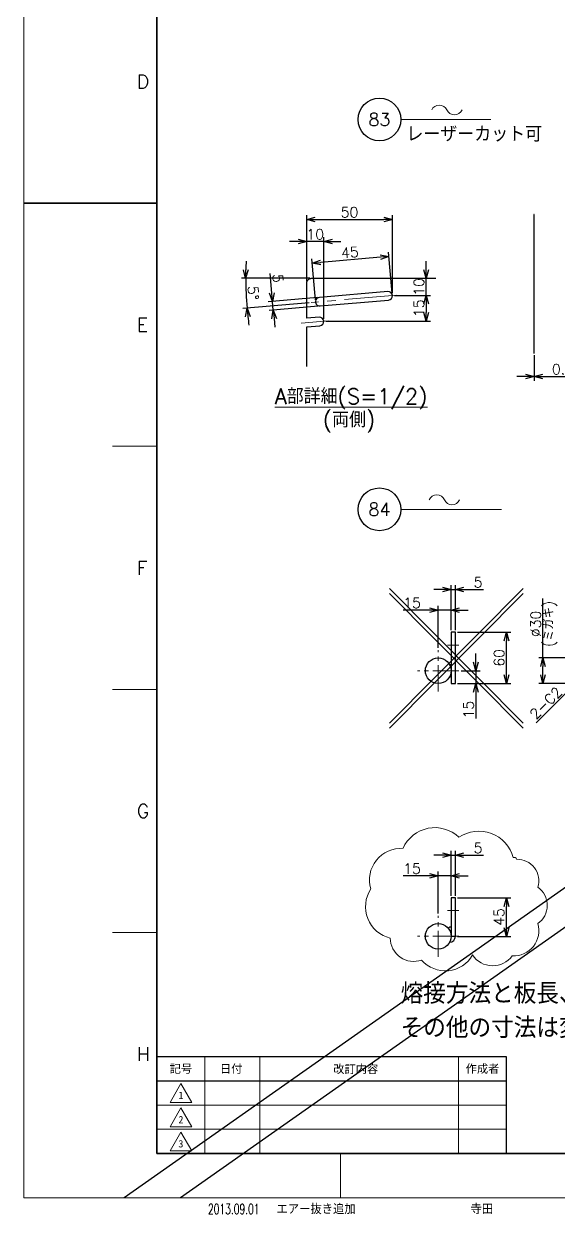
# Model space of a CAD drawing. Header units: millimetres. Extents: x 0 to 8235, y -19 to 2332.
# Drawn here: x 0 to 624, y -19 to 1371 of the extents above; entities that cross this region are included whole.
import ezdxf
from ezdxf import colors
from ezdxf.entities.mleader import LeaderData, LeaderLine
from ezdxf.enums import TextEntityAlignment as Align
from ezdxf.math import Vec2, Vec3
from ezdxf.xclip import XClip

# ---------------------------------------------------------------- set-up
doc = ezdxf.new("R2010")
doc.units = ezdxf.units.MM
doc.header["$LTSCALE"] = 1.6
doc.header["$XCLIPFRAME"] = 0
doc.header["$PDMODE"] = 99
doc.header["$PDSIZE"] = 1
doc.linetypes.add('CENTER2', pattern=[28.575, 19.05, -3.175, 3.175, -3.175])
for name, color, linetype, lineweight in [('02_SLIM', 4, 'Continuous', 13), ('05_CENTER', 4, 'CENTER2', 13), ('07_TEXT', 3, 'Continuous', 13), ('08_DIM', 3, 'Continuous', 13), ('90_FRAME', 5, 'Continuous', 35)]:
    doc.layers.add(name, color=color, linetype=linetype, lineweight=lineweight)
doc.layers.add('10_DRAFT', color=8, linetype='Continuous', lineweight=0, plot=False)
doc.layers.add('91_BLANK', color=5, linetype='Continuous', lineweight=0, plot=False)
doc.styles.add('KSS_TXT', font='txt.shx', dxfattribs={"bigfont": 'extfont2.shx'})
doc.styles.add('MS_G', font='MS Gothic.ttf')
doc.styles.get("Standard").update_dxf_attribs({"font": 'txt.shx', "bigfont": 'extfont2.shx'})
doc.styles.add('表題用', font='MS PGothic.ttf')
doc.dimstyles.new('KSS_DIM', dxfattribs={"dimscale": 4, "dimtxt": 3, "dimasz": 2.5, "dimexe": 1.25, "dimexo": 0.625, "dimtad": 1, "dimdsep": 46, "dimtxsty": 'KSS_TXT', "dimblk": 'OPEN30', "dimcen": 0, "dimazin": 2, "dimtfac": 0.75, "dimtmove": 0, "dimatfit": 3, "dimldrblk": 'OPEN30', "dimfxl": 1.25, "dimtolj": 1, "dimarcsym": 0})

# ---------------------------------------------------------------- blocks, each defined once
blk = doc.blocks.new('_Open30')
at = {"color": 0, "linetype": 'ByBlock', "lineweight": -2}
for p, q in [((-1, 0.27), (0, 0)), ((0, 0), (-1, -0.27)), ((0, 0), (-1, 0))]:
    blk.add_line(p, q, dxfattribs=at)
blk = doc.blocks.new('*D179')
at = {"layer": '08_DIM', "color": 0, "lineweight": -2, "transparency": 16777216}
for p, q in [((595.5, 984.2), (595.5, 954.3)), ((595.8, 984.2), (595.8, 954.3)), ((585.5, 959.3), (575.5, 959.3)), ((595.5, 959.3), (595.8, 959.3)), ((605.8, 959.3), (642.8, 959.3))]:
    blk.add_line(p, q, dxfattribs=at)
at = {"layer": 'Defpoints', "color": 0, "transparency": 16777216}
for p in [(595.5, 986.7), (595.8, 986.7), (595.8, 959.3)]:
    blk.add_point(p, dxfattribs=at)
at = {"layer": '08_DIM', "color": 0, "lineweight": -2, "transparency": 16777216, "xscale": 10, "yscale": 10, "zscale": 10}
blk.add_blockref('_Open30', (595.5, 959.3), dxfattribs=at)
at = {"layer": '08_DIM', "color": 0, "lineweight": -2, "transparency": 16777216, "xscale": 10, "yscale": 10, "zscale": 10, "rotation": 180}
blk.add_blockref('_Open30', (595.8, 959.3), dxfattribs=at)
at = {"layer": '08_DIM', "color": 0, "transparency": 16777216, "insert": (629.3, 967.8), "char_height": 12, "attachment_point": 5, "style": 'KSS_TXT'}
blk.add_mtext('\\A1;0.3', dxfattribs=at)
blk = doc.blocks.new('AM_BALLOON1')
at = {"transparency": 16777216}
blk.add_circle((0, 0), 5, dxfattribs=at)
blk.add_attdef('B_NUMBER', text='', height=3, dxfattribs=at).set_placement((0, 0), align=Align.MIDDLE_CENTER)
blk = doc.blocks.new('_OPEN')
at = {"color": 0, "linetype": 'ByBlock'}
for p, q in [((-1, 0.17), (0, 0)), ((0, 0), (-1, -0.17)), ((0, 0), (-1, 0))]:
    blk.add_line(p, q, dxfattribs=at)
blk = doc.blocks.new('p1ba05')
for centre, start, end in [((-2.95, 0.29), 24.2276, 155.5758), ((0, 1.62), 204.2276, 335.5758)]:
    blk.add_arc(centre, 1.62, start, end)
blk = doc.blocks.new('A$C729C2170')
at = {"color": 0}
for points in [[(-3, -23.37), (-3, -3, -0.414214), (0, 0), (1984, 0, -0.414214), (1987, -3), (1987, -23.37)], [(-3, -28.38), (4.73, -27.71, 1), (4.29, -22.73), (-3, -23.37)], [(1987, -28.38), (1987, -159, -0.414214), (1984, -162), (0, -162, -0.414214), (-3, -159), (-3, -28.38)]]:
    blk.add_lwpolyline(points, format="xyb", dxfattribs=at)
blk.add_lwpolyline([(4.88, -16.19), (44.73, -12.71, 1), (44.29, -7.73), (4.44, -11.21, 1)], format="xyb", close=True, dxfattribs=at)
at = {"layer": '05_CENTER'}
for p, q in [((49.46, -9.78), (-0.29, -14.14)), ((9.46, -24.78), (-6.27, -26.16))]:
    blk.add_line(p, q, dxfattribs=at)
blk = doc.blocks.new('*D203')
at = {"layer": '08_DIM', "color": 0, "lineweight": -2, "transparency": 16777216}
for p, q in [((330.2, 1070.5), (330.2, 1147.6)), ((340.2, 1142.6), (420.2, 1142.6)), ((430.2, 1056.5), (430.2, 1147.6))]:
    blk.add_line(p, q, dxfattribs=at)
at = {"layer": 'Defpoints', "color": 0, "transparency": 16777216}
for p in [(430.2, 1142.6), (330.2, 1068), (430.2, 1054)]:
    blk.add_point(p, dxfattribs=at)
at = {"layer": '08_DIM', "color": 0, "lineweight": -2, "transparency": 16777216, "xscale": 10, "yscale": 10, "zscale": 10, "rotation": 180}
blk.add_blockref('_Open30', (330.2, 1142.6), dxfattribs=at)
at = {"layer": '08_DIM', "color": 0, "lineweight": -2, "transparency": 16777216, "xscale": 10, "yscale": 10, "zscale": 10}
blk.add_blockref('_Open30', (430.2, 1142.6), dxfattribs=at)
at = {"layer": '08_DIM', "color": 0, "transparency": 16777216, "insert": (380.2, 1151.1), "char_height": 12, "attachment_point": 5, "style": 'KSS_TXT'}
blk.add_mtext('\\A1;50', dxfattribs=at)
blk = doc.blocks.new('*D204')
at = {"layer": '08_DIM', "color": 0, "lineweight": -2, "transparency": 16777216}
for p, q in [((469.6, 1084), (469.6, 1094)), ((457.5, 1074), (474.6, 1074)), ((469.6, 1054), (469.6, 1074)), ((432.7, 1054), (474.6, 1054)), ((469.6, 1044), (469.6, 1034))]:
    blk.add_line(p, q, dxfattribs=at)
at = {"layer": 'Defpoints', "color": 0, "transparency": 16777216}
for p in [(455, 1074), (469.6, 1074), (430.2, 1054)]:
    blk.add_point(p, dxfattribs=at)
at = {"layer": '08_DIM', "color": 0, "lineweight": -2, "transparency": 16777216, "xscale": 10, "yscale": 10, "zscale": 10}
for p, rotation in [((469.6, 1074), 270), ((469.6, 1054), 90)]:
    blk.add_blockref('_Open30', p, dxfattribs=dict(at, rotation=rotation))
at = {"layer": '08_DIM', "color": 0, "transparency": 16777216, "insert": (461.1, 1064), "char_height": 12, "attachment_point": 5, "rotation": 90, "style": 'KSS_TXT'}
blk.add_mtext('\\A1;10', dxfattribs=at)
blk = doc.blocks.new('*D205')
at = {"layer": '08_DIM', "color": 0, "lineweight": -2, "transparency": 16777216}
for p, q in [((320.2, 1116.9), (310.2, 1116.9)), ((330.2, 1070.5), (330.2, 1121.9)), ((350.2, 1116.9), (330.2, 1116.9)), ((350.2, 1026.5), (350.2, 1121.9)), ((360.2, 1116.9), (370.2, 1116.9))]:
    blk.add_line(p, q, dxfattribs=at)
at = {"layer": 'Defpoints', "color": 0, "transparency": 16777216}
for p in [(330.2, 1116.9), (330.2, 1068), (350.2, 1024)]:
    blk.add_point(p, dxfattribs=at)
at = {"layer": '08_DIM', "color": 0, "lineweight": -2, "transparency": 16777216, "xscale": 10, "yscale": 10, "zscale": 10}
blk.add_blockref('_Open30', (330.2, 1116.9), dxfattribs=at)
at = {"layer": '08_DIM', "color": 0, "lineweight": -2, "transparency": 16777216, "xscale": 10, "yscale": 10, "zscale": 10, "rotation": 180}
blk.add_blockref('_Open30', (350.2, 1116.9), dxfattribs=at)
at = {"layer": '08_DIM', "color": 0, "transparency": 16777216, "insert": (340.2, 1125.4), "char_height": 12, "attachment_point": 5, "style": 'KSS_TXT'}
blk.add_mtext('\\A1;10', dxfattribs=at)
blk = doc.blocks.new('*D201')
at = {"layer": '08_DIM', "color": 0, "lineweight": -2, "transparency": 16777216}
for p, q in [((416.2, 1098.7), (346.5, 1092.6)), ((429.9, 1056.5), (425.7, 1104.5)), ((340.3, 1048.7), (336.1, 1096.7))]:
    blk.add_line(p, q, dxfattribs=at)
at = {"layer": 'Defpoints', "color": 0, "transparency": 16777216}
for p in [(336.5, 1091.7), (340.5, 1046.2), (430.2, 1054)]:
    blk.add_point(p, dxfattribs=at)
at = {"layer": '08_DIM', "color": 0, "lineweight": -2, "transparency": 16777216, "xscale": 10, "yscale": 10, "zscale": 10}
for p, rotation in [((426.2, 1099.6), 4.999999999980249), ((336.5, 1091.7), 184.9999999999803)]:
    blk.add_blockref('_Open30', p, dxfattribs=dict(at, rotation=rotation))
at = {"layer": '08_DIM', "color": 0, "transparency": 16777216, "insert": (380.6, 1104.1), "char_height": 12, "attachment_point": 5, "rotation": 5, "style": 'KSS_TXT'}
blk.add_mtext('\\A1;45', dxfattribs=at)
blk = doc.blocks.new('*D202')
at = {"layer": '08_DIM', "color": 0, "lineweight": -2, "transparency": 16777216}
for p, q in [((432.7, 1054), (474.6, 1054)), ((469.6, 1044), (469.6, 1034)), ((352.7, 1024), (474.6, 1024))]:
    blk.add_line(p, q, dxfattribs=at)
at = {"layer": 'Defpoints', "color": 0, "transparency": 16777216}
for p in [(430.2, 1054), (350.2, 1024), (469.6, 1024)]:
    blk.add_point(p, dxfattribs=at)
at = {"layer": '08_DIM', "color": 0, "lineweight": -2, "transparency": 16777216, "xscale": 10, "yscale": 10, "zscale": 10}
for p, rotation in [((469.6, 1054), 90), ((469.6, 1024), 270)]:
    blk.add_blockref('_Open30', p, dxfattribs=dict(at, rotation=rotation))
at = {"layer": '08_DIM', "color": 0, "transparency": 16777216, "insert": (461.1, 1039), "char_height": 12, "attachment_point": 5, "rotation": 90, "style": 'KSS_TXT'}
blk.add_mtext('\\A1;15', dxfattribs=at)
blk = doc.blocks.new('*D206')
at = {"layer": '08_DIM', "color": 0, "lineweight": -2, "transparency": 16777216}
for p, q in [((289.4, 1056.8), (287.4, 1079.7)), ((342.6, 1051.4), (285.3, 1046.4)), ((291.2, 1036.8), (290.3, 1046.8)), ((343.4, 1041.4), (286.2, 1036.4)), ((292.1, 1026.9), (292.9, 1016.9))]:
    blk.add_line(p, q, dxfattribs=at)
at = {"layer": 'Defpoints', "color": 0, "transparency": 16777216}
for p in [(290.3, 1046.8), (345, 1051.6), (345.9, 1041.6)]:
    blk.add_point(p, dxfattribs=at)
at = {"layer": '08_DIM', "color": 0, "lineweight": -2, "transparency": 16777216, "xscale": 10, "yscale": 10, "zscale": 10}
for p, rotation in [((290.3, 1046.8), 275.0000000000816), ((291.2, 1036.8), 95.00000000008158)]:
    blk.add_blockref('_Open30', p, dxfattribs=dict(at, rotation=rotation))
at = {"layer": '08_DIM', "color": 0, "transparency": 16777216, "insert": (296.5, 1073.9), "char_height": 12, "attachment_point": 5, "rotation": 275, "style": 'KSS_TXT'}
blk.add_mtext('\\A1;5', dxfattribs=at)
blk = doc.blocks.new('*D207')
at = {"layer": '08_DIM', "color": 0, "lineweight": -2, "transparency": 16777216}
for p, q in [((333.7, 1074), (253.9, 1074)), ((333.1, 1045.5), (255.5, 1038.7))]:
    blk.add_line(p, q, dxfattribs=at)
for start, end in [(177.1338, 178.5669), (180, 185), (186.4331, 187.8662)]:
    blk.add_arc((658.8, 1074), 399.8, start, end, dxfattribs=at)
at = {"layer": 'Defpoints', "color": 0, "transparency": 16777216}
for p in [(336.2, 1074), (4304.2, 1074), (259.1, 1062.4), (335.6, 1045.7), (435.1, 1054.4)]:
    blk.add_point(p, dxfattribs=at)
at = {"layer": '08_DIM', "color": 0, "lineweight": -2, "transparency": 16777216, "xscale": 10, "yscale": 10, "zscale": 10}
for p, rotation in [((258.9, 1074), 269.2834554830511), ((260.5, 1039.2), 95.7165445169511)]:
    blk.add_blockref('_Open30', p, dxfattribs=dict(at, rotation=rotation))
at = {"layer": '08_DIM', "color": 0, "transparency": 16777216, "insert": (267.8, 1056.9), "char_height": 12, "attachment_point": 5, "rotation": 272.5, "style": 'KSS_TXT'}
blk.add_mtext('\\A1;5%%d', dxfattribs=at)
blk = doc.blocks.new('*D215')
at = {"layer": '08_DIM', "color": 0, "lineweight": -2, "transparency": 16777216}
for p, q in [((527.6, 625.6), (527.6, 635.6)), ((510.3, 615.6), (532.6, 615.6)), ((527.6, 615.6), (527.6, 600.6)), ((506.2, 600.6), (532.6, 600.6)), ((527.6, 590.6), (527.6, 559.6))]:
    blk.add_line(p, q, dxfattribs=at)
at = {"layer": 'Defpoints', "color": 0, "transparency": 16777216}
for p in [(507.8, 615.6), (503.7, 600.6), (527.6, 600.6)]:
    blk.add_point(p, dxfattribs=at)
at = {"layer": '08_DIM', "color": 0, "lineweight": -2, "transparency": 16777216, "xscale": 10, "yscale": 10, "zscale": 10}
for p, rotation in [((527.6, 615.6), 270), ((527.6, 600.6), 90)]:
    blk.add_blockref('_Open30', p, dxfattribs=dict(at, rotation=rotation))
at = {"layer": '08_DIM', "color": 0, "transparency": 16777216, "insert": (519.1, 570.1), "char_height": 12, "attachment_point": 5, "rotation": 90, "style": 'KSS_TXT'}
blk.add_mtext('\\A1;15', dxfattribs=at)
blk = doc.blocks.new('*D216')
at = {"layer": '08_DIM', "color": 0, "lineweight": -2, "transparency": 16777216}
for p, q in [((506.2, 660.6), (568.3, 660.6)), ((563.3, 610.6), (563.3, 650.6)), ((506.2, 600.6), (568.3, 600.6))]:
    blk.add_line(p, q, dxfattribs=at)
at = {"layer": 'Defpoints', "color": 0, "transparency": 16777216}
for p in [(503.7, 660.6), (563.3, 660.6), (503.7, 600.6)]:
    blk.add_point(p, dxfattribs=at)
at = {"layer": '08_DIM', "color": 0, "lineweight": -2, "transparency": 16777216, "xscale": 10, "yscale": 10, "zscale": 10}
for p, rotation in [((563.3, 660.6), 90), ((563.3, 600.6), 270)]:
    blk.add_blockref('_Open30', p, dxfattribs=dict(at, rotation=rotation))
at = {"layer": '08_DIM', "color": 0, "transparency": 16777216, "insert": (554.8, 630.6), "char_height": 12, "attachment_point": 5, "rotation": 90, "style": 'KSS_TXT'}
blk.add_mtext('\\A1;60', dxfattribs=at)
blk = doc.blocks.new('*D217')
at = {"layer": '08_DIM', "color": 0, "lineweight": -2, "transparency": 16777216}
for p, q in [((606, 630.6), (606, 699.8)), ((643.5, 630.6), (601, 630.6)), ((606, 610.6), (606, 620.6)), ((643.5, 600.6), (601, 600.6))]:
    blk.add_line(p, q, dxfattribs=at)
at = {"layer": 'Defpoints', "color": 0, "transparency": 16777216}
for p in [(606, 630.6), (646, 630.6), (646, 600.6)]:
    blk.add_point(p, dxfattribs=at)
at = {"layer": '08_DIM', "color": 0, "lineweight": -2, "transparency": 16777216, "xscale": 10, "yscale": 10, "zscale": 10}
for p, rotation in [((606, 630.6), 90), ((606, 600.6), 270)]:
    blk.add_blockref('_Open30', p, dxfattribs=dict(at, rotation=rotation))
at = {"layer": '08_DIM', "color": 0, "transparency": 16777216, "char_height": 12, "attachment_point": 5, "rotation": 90, "style": 'KSS_TXT'}
for s, insert in [('\\A1;\\A1;%%c30', (597.5, 670.2)), ('\\A1;(ミガキ)', (614.5, 670.2))]:
    blk.add_mtext(s, dxfattribs=dict(at, insert=insert))
blk = doc.blocks.new('*D218')
at = {"layer": '08_DIM', "color": 0, "lineweight": -2, "transparency": 16777216}
for p, q in [((473.7, 686.2), (442.7, 686.2)), ((483.7, 642.2), (483.7, 691.2)), ((498.7, 686.2), (483.7, 686.2)), ((498.7, 663.1), (498.7, 691.2)), ((508.7, 686.2), (518.7, 686.2))]:
    blk.add_line(p, q, dxfattribs=at)
at = {"layer": 'Defpoints', "color": 0, "transparency": 16777216}
for p in [(483.7, 686.2), (498.7, 660.6), (483.7, 639.7)]:
    blk.add_point(p, dxfattribs=at)
at = {"layer": '08_DIM', "color": 0, "lineweight": -2, "transparency": 16777216, "xscale": 10, "yscale": 10, "zscale": 10}
blk.add_blockref('_Open30', (483.7, 686.2), dxfattribs=at)
at = {"layer": '08_DIM', "color": 0, "lineweight": -2, "transparency": 16777216, "xscale": 10, "yscale": 10, "zscale": 10, "rotation": 180}
blk.add_blockref('_Open30', (498.7, 686.2), dxfattribs=at)
at = {"layer": '08_DIM', "color": 0, "transparency": 16777216, "insert": (453.2, 694.8), "char_height": 12, "attachment_point": 5, "style": 'KSS_TXT'}
blk.add_mtext('\\A1;15', dxfattribs=at)
blk = doc.blocks.new('*D219')
at = {"layer": '08_DIM', "color": 0, "lineweight": -2, "transparency": 16777216}
for p, q in [((488.7, 710.4), (478.7, 710.4)), ((498.7, 663.1), (498.7, 715.4)), ((498.7, 710.4), (503.7, 710.4)), ((503.7, 663.1), (503.7, 715.4)), ((513.7, 710.4), (536.7, 710.4))]:
    blk.add_line(p, q, dxfattribs=at)
at = {"layer": 'Defpoints', "color": 0, "transparency": 16777216}
for p in [(503.7, 710.4), (498.7, 660.6), (503.7, 660.6)]:
    blk.add_point(p, dxfattribs=at)
at = {"layer": '08_DIM', "color": 0, "lineweight": -2, "transparency": 16777216, "xscale": 10, "yscale": 10, "zscale": 10}
blk.add_blockref('_Open30', (498.7, 710.4), dxfattribs=at)
at = {"layer": '08_DIM', "color": 0, "lineweight": -2, "transparency": 16777216, "xscale": 10, "yscale": 10, "zscale": 10, "rotation": 180}
blk.add_blockref('_Open30', (503.7, 710.4), dxfattribs=at)
at = {"layer": '08_DIM', "color": 0, "transparency": 16777216, "insert": (530.2, 718.9), "char_height": 12, "attachment_point": 5, "style": 'KSS_TXT'}
blk.add_mtext('\\A1;5', dxfattribs=at)
blk = doc.blocks.new('*D221')
at = {"layer": '08_DIM', "color": 0, "lineweight": -2, "transparency": 16777216}
blk.add_line((637.9, 594.5), (598, 554.6), dxfattribs=at)
at = {"layer": 'Defpoints', "color": 0, "transparency": 16777216}
for p in [(645, 601.6), (599.8, 556.4), (599.8, 556.4)]:
    blk.add_point(p, dxfattribs=at)
at = {"layer": '08_DIM', "color": 0, "lineweight": -2, "transparency": 16777216, "xscale": 10, "yscale": 10, "zscale": 10, "rotation": 44.99999999999979}
blk.add_blockref('_Open30', (645, 601.6), dxfattribs=at)
at = {"layer": '08_DIM', "color": 0, "transparency": 16777216, "insert": (609.3, 577.9), "char_height": 12, "attachment_point": 5, "rotation": 45, "style": 'KSS_TXT'}
blk.add_mtext('\\A1;2-C2', dxfattribs=at)
blk = doc.blocks.new('*D229')
at = {"layer": '08_DIM', "color": 0, "lineweight": -2, "transparency": 16777216}
for p, q in [((506.2, 350.3), (568.3, 350.3)), ((563.3, 315.3), (563.3, 340.3)), ((506.2, 305.3), (568.3, 305.3))]:
    blk.add_line(p, q, dxfattribs=at)
at = {"layer": 'Defpoints', "color": 0, "transparency": 16777216}
for p in [(503.7, 350.3), (563.3, 350.3), (503.7, 305.3)]:
    blk.add_point(p, dxfattribs=at)
at = {"layer": '08_DIM', "color": 0, "lineweight": -2, "transparency": 16777216, "xscale": 10, "yscale": 10, "zscale": 10}
for p, rotation in [((563.3, 350.3), 90), ((563.3, 305.3), 270)]:
    blk.add_blockref('_Open30', p, dxfattribs=dict(at, rotation=rotation))
at = {"layer": '08_DIM', "color": 0, "transparency": 16777216, "insert": (554.8, 327.8), "char_height": 12, "attachment_point": 5, "rotation": 90, "style": 'KSS_TXT'}
blk.add_mtext('\\A1;45', dxfattribs=at)
blk = doc.blocks.new('*D230')
at = {"layer": '08_DIM', "color": 0, "lineweight": -2, "transparency": 16777216}
for p, q in [((473.7, 376), (442.7, 376)), ((483.7, 331.9), (483.7, 381)), ((498.7, 376), (483.7, 376)), ((498.7, 352.8), (498.7, 381)), ((508.7, 376), (518.7, 376))]:
    blk.add_line(p, q, dxfattribs=at)
at = {"layer": 'Defpoints', "color": 0, "transparency": 16777216}
for p in [(483.7, 376), (498.7, 350.3), (483.7, 329.4)]:
    blk.add_point(p, dxfattribs=at)
at = {"layer": '08_DIM', "color": 0, "lineweight": -2, "transparency": 16777216, "xscale": 10, "yscale": 10, "zscale": 10}
blk.add_blockref('_Open30', (483.7, 376), dxfattribs=at)
at = {"layer": '08_DIM', "color": 0, "lineweight": -2, "transparency": 16777216, "xscale": 10, "yscale": 10, "zscale": 10, "rotation": 180}
blk.add_blockref('_Open30', (498.7, 376), dxfattribs=at)
at = {"layer": '08_DIM', "color": 0, "transparency": 16777216, "insert": (453.2, 384.5), "char_height": 12, "attachment_point": 5, "style": 'KSS_TXT'}
blk.add_mtext('\\A1;15', dxfattribs=at)
blk = doc.blocks.new('*D231')
at = {"layer": '08_DIM', "color": 0, "lineweight": -2, "transparency": 16777216}
for p, q in [((498.7, 352.8), (498.7, 405.1)), ((503.7, 352.8), (503.7, 405.1)), ((488.7, 400.1), (478.7, 400.1)), ((498.7, 400.1), (503.7, 400.1)), ((513.7, 400.1), (536.7, 400.1))]:
    blk.add_line(p, q, dxfattribs=at)
at = {"layer": 'Defpoints', "color": 0, "transparency": 16777216}
for p in [(503.7, 400.1), (498.7, 350.3), (503.7, 350.3)]:
    blk.add_point(p, dxfattribs=at)
at = {"layer": '08_DIM', "color": 0, "lineweight": -2, "transparency": 16777216, "xscale": 10, "yscale": 10, "zscale": 10}
blk.add_blockref('_Open30', (498.7, 400.1), dxfattribs=at)
at = {"layer": '08_DIM', "color": 0, "lineweight": -2, "transparency": 16777216, "xscale": 10, "yscale": 10, "zscale": 10, "rotation": 180}
blk.add_blockref('_Open30', (503.7, 400.1), dxfattribs=at)
at = {"layer": '08_DIM', "color": 0, "transparency": 16777216, "insert": (530.2, 408.6), "char_height": 12, "attachment_point": 5, "style": 'KSS_TXT'}
blk.add_mtext('\\A1;5', dxfattribs=at)

msp = doc.modelspace()

# ---------------------------------------------------------------- linework, layer by layer
for p, q in [((3429.754, 2331.679), (116.951, 0)), ((3495.517, 2331.679), (182.713, 0))]:
    msp.add_line(p, q)
at = {"color": 1}
for p, q in [((426.729, 711.825), (582.867, 554.468)), ((582.867, 711.825), (426.729, 554.468)), ((426.729, 705.683), (582.867, 548.325)), ((582.867, 705.683), (426.729, 548.325))]:
    msp.add_line(p, q, dxfattribs=at)
at = {"color": 0}
for points in [[(595.495, 986.697), (595.795, 986.697), (595.795, 1148.697), (595.495, 1148.697)], [(498.726, 600.584), (503.726, 600.584), (503.726, 660.584), (498.726, 660.584)], [(498.726, 305.334), (503.726, 305.334), (503.726, 350.334), (498.726, 350.334)]]:
    msp.add_lwpolyline(points, close=True, dxfattribs=at)
for centre in [(483.726, 615.584), (483.726, 305.334)]:
    msp.add_circle(centre, 15, dxfattribs=at)
at = {"color": 3}
for centre, radius, start, end in [((498.726, 615.582), 7.036, 90, 103.555168), ((498.726, 615.582), 7.036, 256.427918, 270), ((498.543, 312.328), 3.954, 87.35068, 142.403936), ((496.933, 305.285), 6.793, 271.198658, 0.418501)]:
    msp.add_arc(centre, radius, start, end, dxfattribs=at)
at = {"layer": '02_SLIM', "color": 1}
msp.add_lwpolyline([(507.893, 420.978, -0.52056705), (571.192, 397.251, -0.52056705), (571.192, 397.251, -0.52056705), (575.148, 395.274, -0.52056705), (599.875, 362.65, -0.52056705), (599.875, 320.139, -0.52056705), (570.203, 282.571, -0.52056705), (523.718, 283.56, -0.52056705), (464.374, 277.628, -0.52056705), (427.78, 303.332, -0.52056705), (405.031, 360.672, -0.52056705), (442.615, 408.126, -0.52056705)], format="xyb", close=True, dxfattribs=at)
at = {"layer": '05_CENTER'}
for p, q in [((483.726, 591.511), (483.726, 639.657)), ((507.799, 645.584), (494.648, 645.584)), ((507.799, 615.584), (459.653, 615.584)), ((507.799, 335.334), (494.648, 335.334)), ((483.726, 281.261), (483.726, 329.408)), ((507.799, 305.334), (459.653, 305.334))]:
    msp.add_line(p, q, dxfattribs=at)
at = {"layer": '08_DIM'}
for p, q in [((440.141, 1259.464), (544.969, 1259.464)), ((440.141, 804.047), (557.702, 804.047))]:
    msp.add_line(p, q, dxfattribs=at)
at = {"layer": '10_DRAFT'}
msp.add_line((595.795, 1026.697), (595.495, 1026.697), dxfattribs=at)
at = {"layer": '90_FRAME'}
msp.add_line((0, 1161.724), (155.384, 1161.724), dxfattribs=at)
at = {"layer": '90_FRAME', "color": 4, "lineweight": 13}
for p, q in [((155.384, 877.735), (103.536, 877.735)), ((155.384, 593.746), (103.536, 593.746)), ((155.384, 309.757), (103.536, 309.757)), ((369.502, 0), (369.502, 51.616))]:
    msp.add_line(p, q, dxfattribs=at)
at = {"layer": '90_FRAME', "color": 0, "lineweight": 13}
for p, q in [((211.384, 51.616), (211.384, 164.759)), ((275.384, 51.616), (275.384, 164.759)), ((507.384, 51.616), (507.384, 164.759)), ((155.384, 108.187), (563.384, 108.187)), ((155.384, 79.902), (563.384, 79.902))]:
    msp.add_line(p, q, dxfattribs=at)
at = {"layer": '90_FRAME', "color": 0, "lineweight": 25}
msp.add_line((155.384, 136.473), (563.384, 136.473), dxfattribs=at)
at = {"layer": '90_FRAME'}
msp.add_lwpolyline([(155.384, 51.616), (3260.956, 51.616), (3260.956, 2271.831), (155.384, 2271.831)], close=True, dxfattribs=at)
at = {"layer": '90_FRAME', "color": 0, "lineweight": 25}
msp.add_lwpolyline([(155.384, 51.616), (563.384, 51.616), (563.384, 164.759), (155.384, 164.759)], close=True, dxfattribs=at)
at = {"layer": '90_FRAME', "color": 0, "lineweight": 13}
for points in [[(170.655, 111.192), (183.384, 133.238), (196.112, 111.192), (170.655, 111.192)], [(170.655, 82.906), (183.384, 104.952), (196.112, 82.906), (170.655, 82.906)], [(170.655, 54.62), (183.384, 76.667), (196.112, 54.62), (170.655, 54.62)]]:
    msp.add_lwpolyline(points, dxfattribs=at)
at = {"layer": '91_BLANK'}
msp.add_lwpolyline([(0, 0), (3312.803, 0), (3312.803, 2331.679), (0, 2331.679)], close=True, dxfattribs=at)

# ---------------------------------------------------------------- block references
ref = msp.add_blockref('A$C729C2170', (336.158, 1074.008), dxfattribs=dict(xscale=2, yscale=2, zscale=2))
XClip(ref).set_block_clipping_path([(-17.4113520177, -51.5657860291), (72.4227096311, 12.7171892465)])
at = {"layer": '08_DIM', "xscale": 6, "yscale": 6, "zscale": 6}
for p in [(502.623, 1264.935), (499.777, 809.517)]:
    msp.add_blockref('p1ba05', p, dxfattribs=at)

# ---------------------------------------------------------------- texts
at = {"layer": '07_TEXT', "color": 1, "ltscale": 2, "insert": (439.829, 250.489), "char_height": 24, "attachment_point": 1}
msp.add_mtext_dynamic_manual_height_columns('熔接方法と板長、変更\\Pその他の寸法は変更なし', width=745.01293, gutter_width=15, heights=[131.644], dxfattribs=at)
at = {"layer": '08_DIM', "style": 'KSS_TXT'}
for s, p in [('レーザーカット可', (446.549, 1233.573)), ('%%uA部詳細(S=1/2)', (292.953, 927.109)), ('(両側)', (349.052, 899.82))]:
    msp.add_text(s, height=18, dxfattribs=at).set_placement(p)
at = {"layer": '90_FRAME', "color": 0, "lineweight": 13, "style": 'KSS_TXT'}
for s, p in [('D', (131.829, 1303.718)), ('E', (131.829, 1019.729)), ('F', (131.829, 735.74)), ('G', (131.829, 451.752)), ('H', (131.829, 167.763))]:
    msp.add_text(s, height=16, dxfattribs=at).set_placement(p, align=Align.MIDDLE_LEFT)
at = {"layer": '90_FRAME', "color": 0, "style": '表題用'}
for s, p in [('記号', (183.384, 150.616)), ('日付', (242.01, 150.616)), ('作成者', (535.384, 150.616))]:
    msp.add_text(s, height=9.6, dxfattribs=at).set_placement(p, align=Align.MIDDLE_CENTER)
msp.add_text('改訂内容', height=9.6, dxfattribs=at).set_placement((387.384, 150.616), align=Align.MIDDLE)
at = {"layer": '90_FRAME', "color": 0, "lineweight": 13, "style": 'MS_G'}
for s, p in [('1', (183.384, 119.502)), ('2', (183.384, 91.216)), ('3', (183.384, 62.93))]:
    msp.add_text(s, height=8.486, dxfattribs=at).set_placement(p, align=Align.MIDDLE)
at = {"layer": '90_FRAME', "color": 3, "lineweight": 13, "width": 0.65}
msp.add_text('2013.09.01', height=12, dxfattribs=at).set_placement((214.968, -19.199))
at = {"layer": '90_FRAME', "color": 3, "lineweight": 13}
for s, p in [('エアー抜き追加', (294.935, -19.199)), ('寺田', (521.481, -19.199))]:
    msp.add_text(s, height=12, dxfattribs=at).set_placement(p)

# ---------------------------------------------------------------- dimensions: what is measured, and where the dimension line sits
at = {"layer": '08_DIM'}
for base, p1, p2, override, picture, middle in [((430.158, 1142.62), (330.158, 1068.008), (430.158, 1054.008), {"dimlfac": 0.5, "dimarcsym": 1}, '*D203', (380.158, 1151.128)), ((330.158, 1116.932), (350.158, 1024.008), (330.158, 1068.008), {"dimlfac": 0.5, "dimarcsym": 1}, '*D205', (340.158, 1125.432)), ((595.795, 959.268), (595.495, 986.697), (595.795, 986.697), {"dimscale": 4}, '*D179', (629.295, 967.768))]:
    dim = msp.add_linear_dim(base=base, p1=p1, p2=p2, dimstyle='KSS_DIM', override=override, dxfattribs=at)
    dim.commit()
    dim.dimension.update_dxf_attribs({"geometry": picture, "text_midpoint": middle})
for base, p1, p2, angle, picture, middle in [((336.515, 1091.723), (430.158, 1054.008), (340.501, 1046.164), 5, '*D201', (380.602, 1104.121)), ((469.618, 1074.008), (430.158, 1054.008), (455.019, 1074.008), 90, '*D204', (461.118, 1064.008)), ((290.317, 1046.793), (345.918, 1041.619), (345.046, 1051.581), 275, '*D206', (296.483, 1073.933)), ((469.618, 1024.008), (430.158, 1054.008), (350.158, 1024.008), 90, '*D202', (461.11, 1039.008))]:
    dim = msp.add_linear_dim(base=base, p1=p1, p2=p2, angle=angle, dimstyle='KSS_DIM', override={"dimlfac": 0.5, "dimarcsym": 1}, dxfattribs=at)
    dim.commit()
    dim.dimension.update_dxf_attribs({"geometry": picture, "text_midpoint": middle})
dim = msp.add_angular_dim_2l(base=(259.112, 1062.379), line1=((435.08, 1054.439), (335.579, 1045.733)), line2=((336.158, 1074.008), (4304.158, 1074.008)), dimstyle='KSS_DIM', override={"dimarcsym": 1}, dxfattribs=at)
dim.commit()
dim.dimension.update_dxf_attribs({"geometry": '*D207', "text_midpoint": (267.824, 1056.939)})
for base, p1, p2, picture, middle in [((503.726, 710.362), (498.726, 660.584), (503.726, 660.584), '*D219', (530.226, 718.871)), ((483.726, 686.249), (498.726, 660.584), (483.726, 639.657), '*D218', (453.226, 694.757)), ((503.726, 400.113), (498.726, 350.334), (503.726, 350.334), '*D231', (530.226, 408.613)), ((483.726, 375.999), (498.726, 350.334), (483.726, 329.408), '*D230', (453.226, 384.499))]:
    dim = msp.add_linear_dim(base=base, p1=p1, p2=p2, dimstyle='KSS_DIM', dxfattribs=at)
    dim.commit()
    dim.dimension.update_dxf_attribs({"geometry": picture, "text_midpoint": middle})
dim = msp.add_linear_dim(base=(605.965, 630.584), p1=(645.991, 600.584), p2=(645.991, 630.584), angle=90, text='\\A1;%%c<>', dimstyle='KSS_DIM', override={"dimpost": '\\X(ミガキ)', "dimtxsty": 'KSS_TXT', "dimtfill": 0, "dimtfillclr": 0}, dxfattribs=at)
dim.commit()
dim.dimension.update_dxf_attribs({"geometry": '*D217', "text_midpoint": (597.465, 670.184)})
for base, p1, p2, picture, middle in [((563.331, 660.584), (503.726, 600.584), (503.726, 660.584), '*D216', (554.831, 630.584)), ((527.619, 600.584), (507.799, 615.584), (503.726, 600.584), '*D215', (519.111, 570.084)), ((563.331, 350.334), (503.726, 305.334), (503.726, 350.334), '*D229', (554.831, 327.834))]:
    dim = msp.add_linear_dim(base=base, p1=p1, p2=p2, angle=90, dimstyle='KSS_DIM', dxfattribs=at)
    dim.commit()
    dim.dimension.update_dxf_attribs({"geometry": picture, "text_midpoint": middle})
dim = msp.add_linear_dim(base=(599.85, 556.442), p1=(644.991, 601.584), p2=(599.85, 556.442), angle=225, text='2-C2', dimstyle='KSS_DIM', override={"dimtxsty": 'KSS_TXT', "dimse1": 1, "dimse2": 1, "dimsd2": 1, "dimtfill": 0, "dimtfillclr": 0, "dimarcsym": 1}, dxfattribs=at)
dim.commit()
dim.dimension.update_dxf_attribs({"geometry": '*D221', "text_midpoint": (615.321, 571.914), "dimtype": 161})

# ---------------------------------------------------------------- leaders
ml = msp.add_multileader_block('Standard', dxfattribs=at)
ml.set_content('AM_BALLOON1', color=256, scale=5)
ml.set_attribute('B_NUMBER', '81', width=0)
ml.set_leader_properties(color=256, linetype='ByLayer', lineweight=-1)
ml.set_arrow_properties(name='OPEN')
ml.build(insert=Vec2(0, 0))
ml.multileader.update_dxf_attribs({"leader_type": 0, "has_dogleg": 0, "text_right_attachment_type": 6, "dogleg_length": 0, "arrow_head_size": 10, "scale": 2.5, "block_connection_type": 1})
ctx = ml.context
ctx.base_point, ctx.scale, ctx.char_height, ctx.arrow_head_size, ctx.landing_gap_size, ctx.plane_origin = Vec3(5351.336, 2114.506), 2.5, 20, 10, 10, Vec3(5351.336, 2114.506)
ctx.right_attachment, ctx.attachment_type = 6, 1
notes = []
notes.append((ctx, [(0, (0, 0, 0), (0, 0), (1, 0), 1, [])]))
ctx.block.insert = Vec3(5351.336, 2114.506)
ml = msp.add_multileader_block('Standard', dxfattribs=at)
ml.set_content('AM_BALLOON1', color=256, scale=5)
ml.set_attribute('B_NUMBER', '81', width=0)
ml.set_leader_properties(color=256, linetype='ByLayer', lineweight=-1)
ml.set_arrow_properties(name='OPEN')
ml.build(insert=Vec2(0, 0))
ml.multileader.update_dxf_attribs({"leader_type": 0, "has_dogleg": 0, "text_right_attachment_type": 6, "dogleg_length": 0, "arrow_head_size": 10, "scale": 2.5, "block_connection_type": 1})
ctx = ml.context
ctx.base_point, ctx.scale, ctx.char_height, ctx.arrow_head_size, ctx.landing_gap_size, ctx.plane_origin = Vec3(415.106, 2099.572), 2.5, 20, 10, 10, Vec3(415.106, 2099.572)
ctx.right_attachment, ctx.attachment_type = 6, 1
notes.append((ctx, [(0, (0, 0, 0), (0, 0), (1, 0), 1, [])]))
ctx.block.insert = Vec3(415.106, 2099.572)
ml = msp.add_multileader_block('Standard', dxfattribs=at)
ml.set_content('AM_BALLOON1', color=256, scale=5)
ml.set_attribute('B_NUMBER', '82', width=0)
ml.set_leader_properties(color=256, linetype='ByLayer', lineweight=-1)
ml.set_arrow_properties(name='OPEN')
ml.build(insert=Vec2(0, 0))
ml.multileader.update_dxf_attribs({"leader_type": 0, "has_dogleg": 0, "text_right_attachment_type": 6, "dogleg_length": 0, "arrow_head_size": 10, "scale": 2.5, "block_connection_type": 1})
ctx = ml.context
ctx.base_point, ctx.scale, ctx.char_height, ctx.arrow_head_size, ctx.landing_gap_size, ctx.plane_origin = Vec3(5889.532, 1730.667), 2.5, 20, 10, 10, Vec3(5889.532, 1730.667)
ctx.right_attachment, ctx.attachment_type = 6, 1
notes.append((ctx, [(0, (0, 0, 0), (0, 0), (1, 0), 1, [])]))
ctx.block.insert = Vec3(5889.532, 1730.667)
ml = msp.add_multileader_block('Standard', dxfattribs=at)
ml.set_content('AM_BALLOON1', color=256, scale=5)
ml.set_attribute('B_NUMBER', '82', width=0)
ml.set_leader_properties(color=256, linetype='ByLayer', lineweight=-1)
ml.set_arrow_properties(name='OPEN')
ml.build(insert=Vec2(0, 0))
ml.multileader.update_dxf_attribs({"leader_type": 0, "has_dogleg": 0, "text_right_attachment_type": 6, "dogleg_length": 0, "arrow_head_size": 10, "scale": 2.5, "block_connection_type": 1})
ctx = ml.context
ctx.base_point, ctx.scale, ctx.char_height, ctx.arrow_head_size, ctx.landing_gap_size, ctx.plane_origin = Vec3(415.106, 1699.403), 2.5, 20, 10, 10, Vec3(415.106, 1699.403)
ctx.right_attachment, ctx.attachment_type = 6, 1
notes.append((ctx, [(0, (0, 0, 0), (0, 0), (1, 0), 1, [])]))
ctx.block.insert = Vec3(415.106, 1699.403)
ml = msp.add_multileader_block('Standard', dxfattribs=at)
ml.set_content('AM_BALLOON1', color=256, scale=5)
ml.set_attribute('B_NUMBER', '83', width=0)
ml.set_leader_properties(color=256, linetype='ByLayer', lineweight=-1)
ml.set_arrow_properties(name='OPEN')
ml.build(insert=Vec2(0, 0))
ml.multileader.update_dxf_attribs({"leader_type": 0, "has_dogleg": 0, "text_right_attachment_type": 6, "dogleg_length": 0, "arrow_head_size": 10, "scale": 2.5, "block_connection_type": 1})
ctx = ml.context
ctx.base_point, ctx.scale, ctx.char_height, ctx.arrow_head_size, ctx.landing_gap_size, ctx.plane_origin = Vec3(5710.777, 1331.441), 2.5, 20, 10, 10, Vec3(5710.777, 1331.441)
ctx.right_attachment, ctx.attachment_type = 6, 1
notes.append((ctx, [(0, (0, 0, 0), (0, 0), (1, 0), 1, [])]))
ctx.block.insert = Vec3(5710.777, 1331.441)
ml = msp.add_multileader_block('Standard', dxfattribs=at)
ml.set_content('AM_BALLOON1', color=256, scale=5)
ml.set_attribute('B_NUMBER', '83', width=0)
ml.set_leader_properties(color=256, linetype='ByLayer', lineweight=-1)
ml.set_arrow_properties(name='OPEN')
ml.build(insert=Vec2(0, 0))
ml.multileader.update_dxf_attribs({"leader_type": 0, "has_dogleg": 0, "text_right_attachment_type": 6, "dogleg_length": 0, "arrow_head_size": 10, "scale": 2.5, "block_connection_type": 1})
ctx = ml.context
ctx.base_point, ctx.scale, ctx.char_height, ctx.arrow_head_size, ctx.landing_gap_size, ctx.plane_origin = Vec3(415.106, 1259.497), 2.5, 20, 10, 10, Vec3(415.106, 1259.497)
ctx.right_attachment, ctx.attachment_type = 6, 1
notes.append((ctx, [(0, (0, 0, 0), (0, 0), (1, 0), 1, [])]))
ctx.block.insert = Vec3(415.106, 1259.497)
ml = msp.add_multileader_block('Standard', dxfattribs=at)
ml.set_content('AM_BALLOON1', color=256, scale=5)
ml.set_attribute('B_NUMBER', '84', width=0)
ml.set_leader_properties(color=256, linetype='ByLayer', lineweight=-1)
ml.set_arrow_properties(name='OPEN')
ml.build(insert=Vec2(0, 0))
ml.multileader.update_dxf_attribs({"leader_type": 0, "has_dogleg": 0, "text_right_attachment_type": 6, "dogleg_length": 0, "arrow_head_size": 10, "scale": 2.5, "block_connection_type": 1})
ctx = ml.context
ctx.base_point, ctx.scale, ctx.char_height, ctx.arrow_head_size, ctx.landing_gap_size, ctx.plane_origin = Vec3(5343.378, 874.343), 2.5, 20, 10, 10, Vec3(5343.378, 874.343)
ctx.right_attachment, ctx.attachment_type = 6, 1
notes.append((ctx, [(0, (0, 0, 0), (0, 0), (1, 0), 1, [])]))
ctx.block.insert = Vec3(5343.378, 874.343)
ml = msp.add_multileader_block('Standard', dxfattribs=at)
ml.set_content('AM_BALLOON1', color=256, scale=5)
ml.set_attribute('B_NUMBER', '84', width=0)
ml.set_leader_properties(color=256, linetype='ByLayer', lineweight=-1)
ml.set_arrow_properties(name='OPEN')
ml.build(insert=Vec2(0, 0))
ml.multileader.update_dxf_attribs({"leader_type": 0, "has_dogleg": 0, "text_right_attachment_type": 6, "dogleg_length": 0, "arrow_head_size": 10, "scale": 2.5, "block_connection_type": 1})
ctx = ml.context
ctx.base_point, ctx.scale, ctx.char_height, ctx.arrow_head_size, ctx.landing_gap_size, ctx.plane_origin = Vec3(415.106, 804.079), 2.5, 20, 10, 10, Vec3(415.106, 804.079)
ctx.right_attachment, ctx.attachment_type = 6, 1
notes.append((ctx, [(0, (0, 0, 0), (0, 0), (1, 0), 1, [])]))
ctx.block.insert = Vec3(415.106, 804.079)
for ctx, leaders in notes:
    for number, flags, end, landing, length, lines in leaders:
        leader = LeaderData()
        leader.index, (leader.has_last_leader_line, leader.has_dogleg_vector, leader.attachment_direction) = number, flags
        leader.last_leader_point, leader.dogleg_vector, leader.dogleg_length = Vec3(end), Vec3(landing), length
        for number, points, colour, breaks in lines:
            line = LeaderLine()
            line.index, line.vertices, line.color, line.breaks = number, Vec3.list(points), colors.encode_raw_color(colour), breaks
            leader.lines.append(line)
        ctx.leaders.append(leader)

doc.saveas('drawing.dxf')
